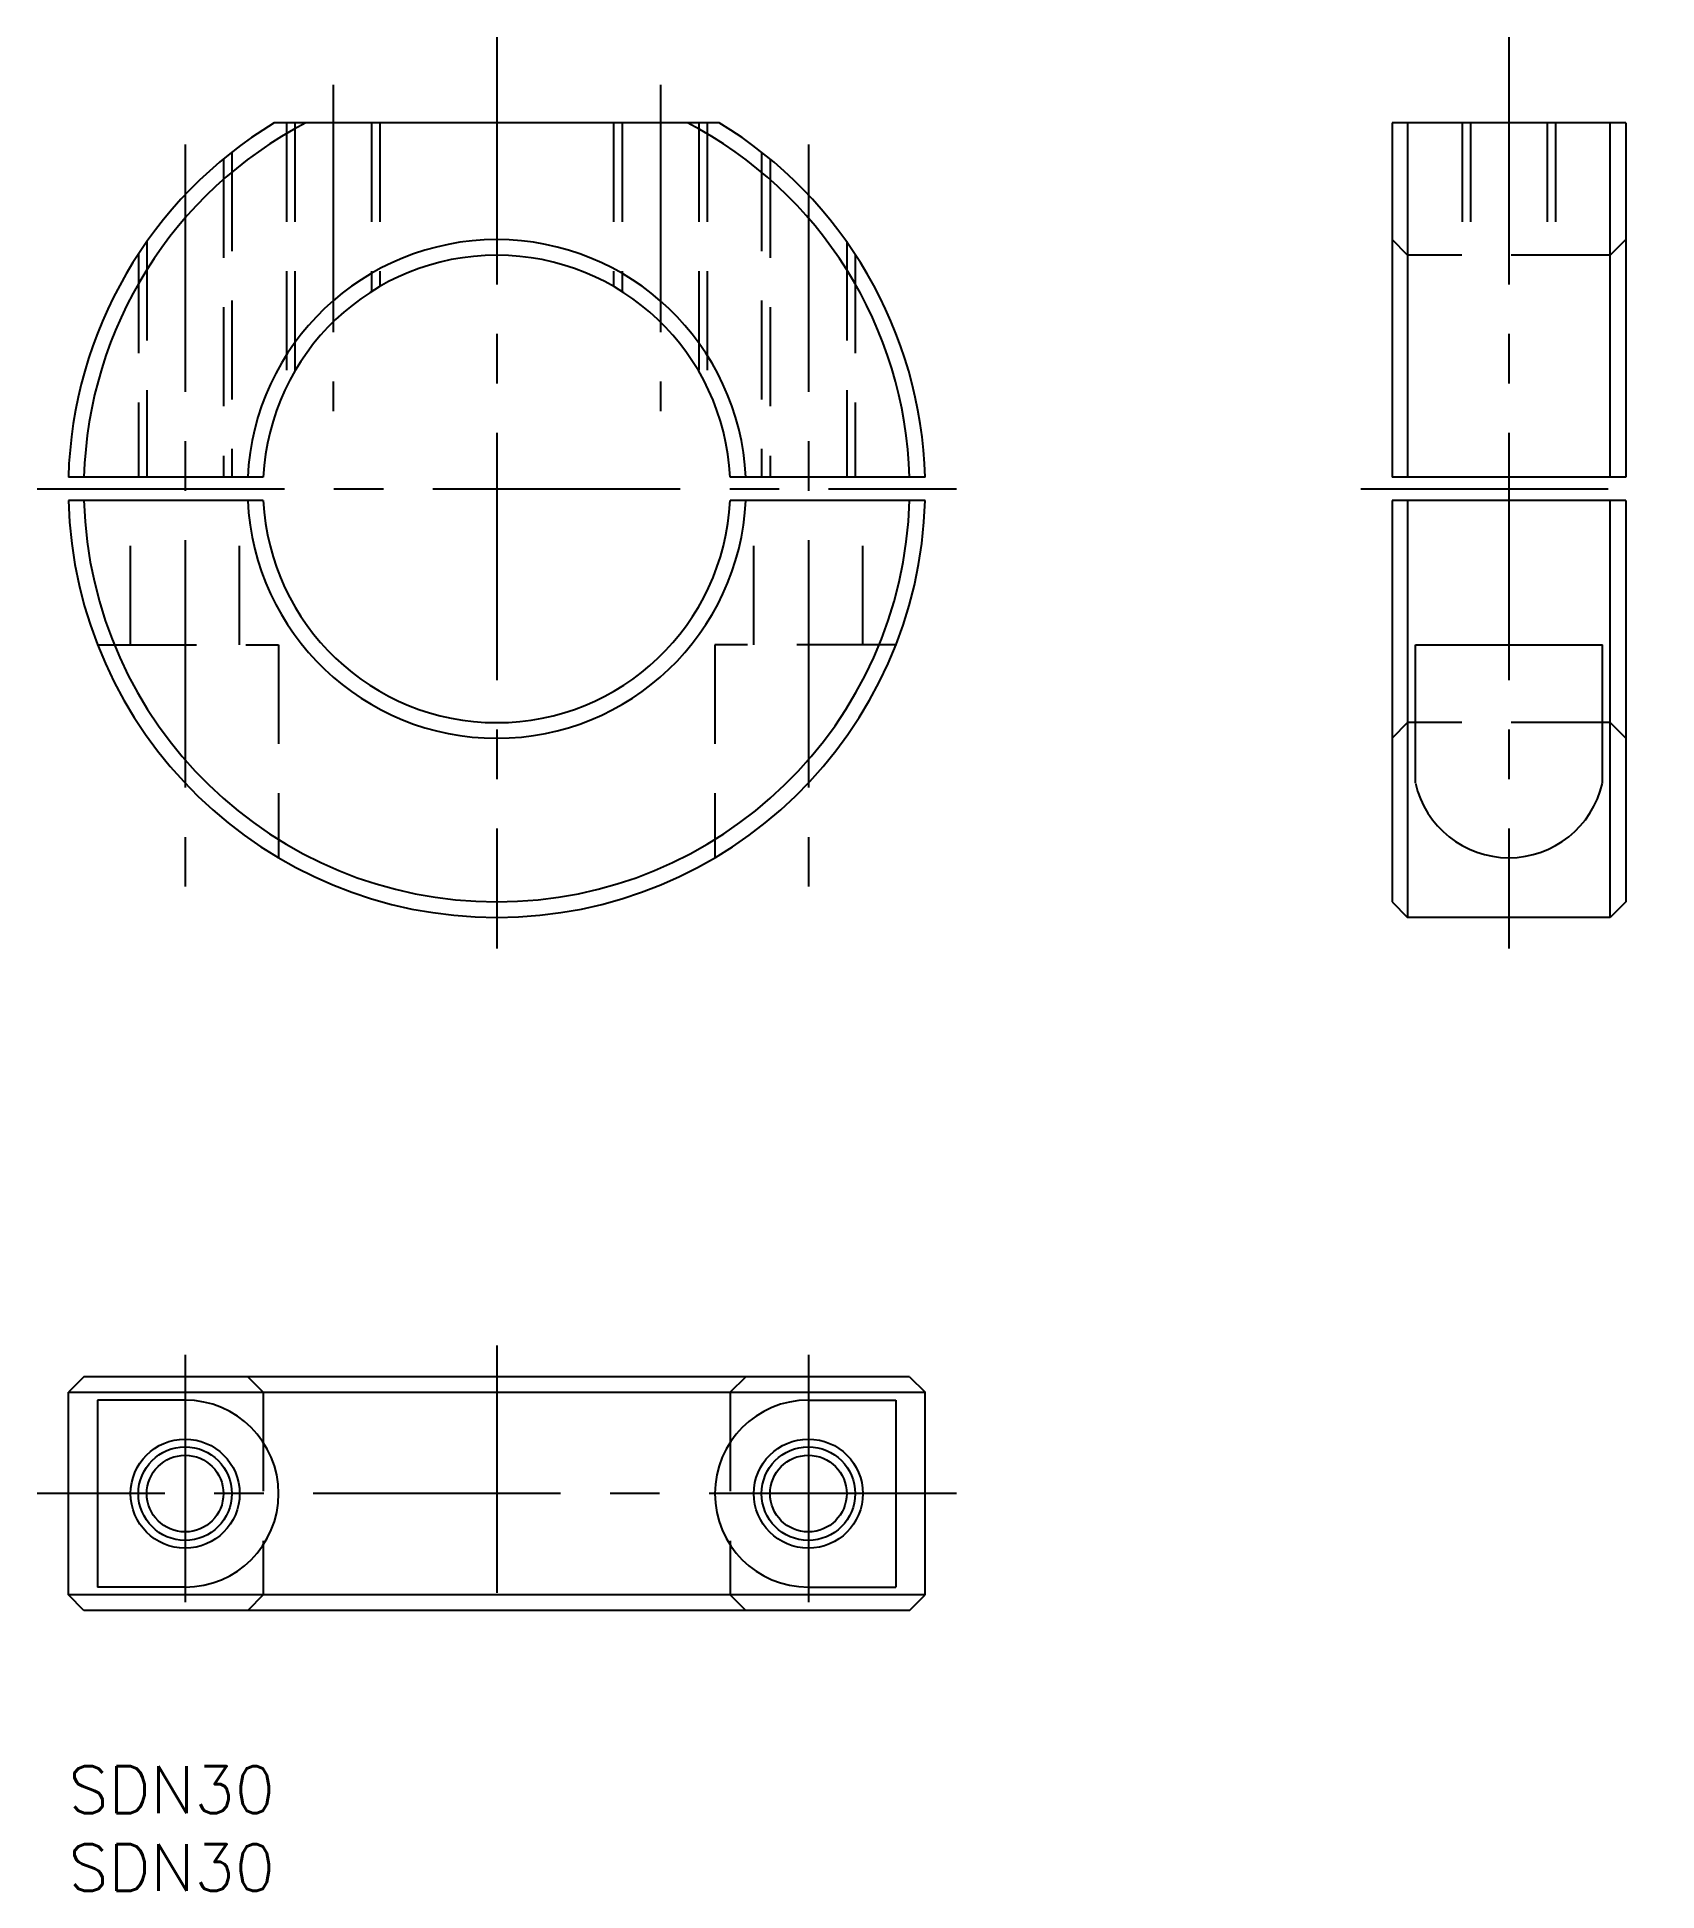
# Model space of a CAD drawing. Extents: x -2 to 102, y -8 to 111.
import ezdxf

# ---------------------------------------------------------------- set-up
doc = ezdxf.new("R2010")
doc.units = 0
doc.header["$LTSCALE"] = 0.5
doc.linetypes.add('CENTER', pattern=[50.8, 31.75, -6.35, 6.35, -6.35])
doc.linetypes.add('DASHED', pattern=[19.05, 12.7, -6.35])
for name, color, linetype in [('MSM_CENTER', 1, 'CENTER'), ('MSM_CONTINUOUS', 7, 'CONTINUOUS'), ('MSM_DASHED', 4, 'DASHED'), ('MSM_NARROW', 5, 'CONTINUOUS'), ('MSM_PART_NUMBER', 7, 'CONTINUOUS')]:
    doc.layers.add(name, color=color, linetype=linetype)
doc.styles.get("Standard").update_dxf_attribs({"font": 'txt.shx', "height": 3, "bigfont": 'bigfont.shx'})

# ---------------------------------------------------------------- blocks, each defined once
blk = doc.blocks.new('*U1')
at = {"layer": 'MSM_PART_NUMBER'}
blk.add_text('SDN30', height=3, dxfattribs=at).set_placement((0, -3))
blk = doc.blocks.new('*U2')
at = {"layer": 'MSM_PART_NUMBER'}
blk.add_text('SDN30', height=3, dxfattribs=at).set_placement((0, -8))

msp = doc.modelspace()

# ---------------------------------------------------------------- linework, layer by layer
at = {"layer": 'MSM_CENTER'}
for p, q in [((27.49, 110.98), (27.49, 52.48)), ((92.45, 110.98), (92.45, 52.48)), ((16.99, 107.92), (16.99, 86.98)), ((37.99, 107.92), (37.99, 86.98)), ((7.49, 104.09), (7.49, 55.48)), ((47.49, 104.09), (47.49, 55.48)), ((-2.01, 81.98), (56.99, 81.98)), ((82.95, 81.98), (101.95, 81.98)), ((7.49, 26.41), (7.49, 8.59)), ((27.49, 27), (27.49, 8)), ((47.49, 26.41), (47.49, 8.59)), ((56.99, 17.5), (-2.01, 17.5))]:
    msp.add_line(p, q, dxfattribs=at)
at = {"layer": 'MSM_CONTINUOUS'}
for p, q in [((41.77, 105.48), (13.21, 105.48)), ((84.95, 105.48), (84.95, 82.73)), ((99.95, 105.48), (84.95, 105.48)), ((85.95, 105.48), (85.95, 82.73)), ((98.95, 82.73), (98.95, 105.48)), ((99.95, 105.48), (99.95, 82.73)), ((12.51, 82.73), (0, 82.73)), ((54.98, 82.73), (42.47, 82.73)), ((99.95, 82.73), (84.95, 82.73)), ((12.51, 81.23), (0, 81.23)), ((54.98, 81.23), (42.47, 81.23)), ((84.95, 81.23), (84.95, 55.48)), ((99.95, 81.23), (84.95, 81.23)), ((85.95, 81.23), (85.95, 54.48)), ((98.95, 54.48), (98.95, 81.23)), ((99.95, 81.23), (99.95, 55.48)), ((86.45, 63.11), (86.45, 71.98)), ((86.45, 71.98), (98.45, 71.98)), ((98.45, 63.11), (98.45, 71.98)), ((84.95, 55.48), (85.95, 54.48)), ((99.95, 55.48), (98.95, 54.48)), ((98.95, 54.48), (85.95, 54.48)), ((1, 25), (0, 24)), ((53.98, 25), (1, 25)), ((53.98, 25), (54.98, 24)), ((0, 11), (0, 24)), ((0, 24), (54.98, 24)), ((54.98, 11), (54.98, 24)), ((7.49, 23.5), (1.87, 23.5)), ((1.87, 23.5), (1.87, 11.5)), ((47.49, 23.5), (53.11, 23.5)), ((53.11, 23.5), (53.11, 11.5)), ((1, 10), (0, 11)), ((54.98, 11), (0, 11)), ((7.49, 11.5), (1.87, 11.5)), ((47.49, 11.5), (53.11, 11.5)), ((53.98, 10), (54.98, 11)), ((53.98, 10), (1, 10))]:
    msp.add_line(p, q, dxfattribs=at)
for centre, radius in [((7.49, 17.5), 3.5), ((47.49, 17.5), 3.5), ((7.49, 17.5), 2.46), ((47.49, 17.5), 2.46)]:
    msp.add_circle(centre, radius, dxfattribs=at)
for centre, radius, start, end in [((27.49, 81.98), 27.5, 121.2904, 178.4372), ((27.49, 81.98), 26.5, 117.5271, 178.3782), ((27.49, 81.98), 26.5, 1.6218, 62.4729), ((27.49, 81.98), 27.5, 1.5628, 58.7096), ((27.49, 81.98), 16, 2.6867, 177.3133), ((27.49, 81.98), 15, 2.866, 177.134), ((27.49, 81.98), 27.5, 181.5628, 358.4372), ((27.49, 81.98), 26.5, 181.6218, 358.3782), ((27.49, 81.98), 16, 182.6867, 357.3133), ((27.49, 81.98), 15, 182.866, 357.134), ((92.45, 64.46), 6.15, 192.7385, 347.2615), ((7.49, 17.5), 6, 270, 90), ((47.49, 17.5), 6, 90, 270)]:
    msp.add_arc(centre, radius, start, end, dxfattribs=at)
at = {"layer": 'MSM_DASHED'}
for p, q in [((13.99, 105.48), (13.99, 88.52)), ((14.53, 105.48), (14.53, 89.54)), ((19.45, 105.48), (19.45, 94.64)), ((19.99, 105.48), (19.99, 94.97)), ((34.99, 105.48), (34.99, 94.97)), ((35.53, 105.48), (35.53, 94.64)), ((40.45, 105.48), (40.45, 89.54)), ((40.99, 105.48), (40.99, 88.52)), ((89.45, 105.48), (89.45, 96.98)), ((89.99, 105.48), (89.99, 96.98)), ((94.91, 105.48), (94.91, 96.98)), ((95.45, 105.48), (95.45, 96.98)), ((10.49, 103.6), (10.49, 82.73)), ((44.49, 103.6), (44.49, 82.73)), ((9.95, 103.16), (9.95, 82.73)), ((45.03, 103.16), (45.03, 82.73)), ((5.03, 97.85), (5.03, 82.73)), ((49.95, 97.85), (49.95, 82.73)), ((85.95, 96.98), (84.95, 97.98)), ((98.95, 96.98), (99.95, 97.98)), ((4.49, 97.05), (4.49, 82.73)), ((50.49, 97.05), (50.49, 82.73)), ((98.95, 96.98), (85.95, 96.98)), ((3.99, 71.98), (3.99, 81.23)), ((10.99, 71.98), (10.99, 81.23)), ((43.99, 71.98), (43.99, 81.23)), ((50.99, 71.98), (50.99, 81.23)), ((1.87, 71.98), (13.49, 71.98)), ((13.49, 71.98), (13.49, 58.31)), ((53.11, 71.98), (41.49, 71.98)), ((41.49, 71.98), (41.49, 58.31)), ((85.95, 66.98), (84.95, 65.98)), ((98.95, 66.98), (85.95, 66.98)), ((98.95, 66.98), (99.95, 65.98)), ((12.51, 24), (11.51, 25)), ((42.47, 24), (43.47, 25)), ((12.51, 24), (12.51, 11)), ((42.47, 24), (42.47, 11)), ((12.51, 11), (11.51, 10)), ((42.47, 11), (43.47, 10))]:
    msp.add_line(p, q, dxfattribs=at)
at = {"layer": 'MSM_NARROW'}
for centre in [(7.49, 17.5), (47.49, 17.5)]:
    msp.add_circle(centre, 3, dxfattribs=at)

# ---------------------------------------------------------------- block references
at = {"layer": 'MSM_CONTINUOUS'}
for name in ['*U1', '*U2']:
    msp.add_blockref(name, (0, 0), dxfattribs=at)

doc.saveas('drawing.dxf')
